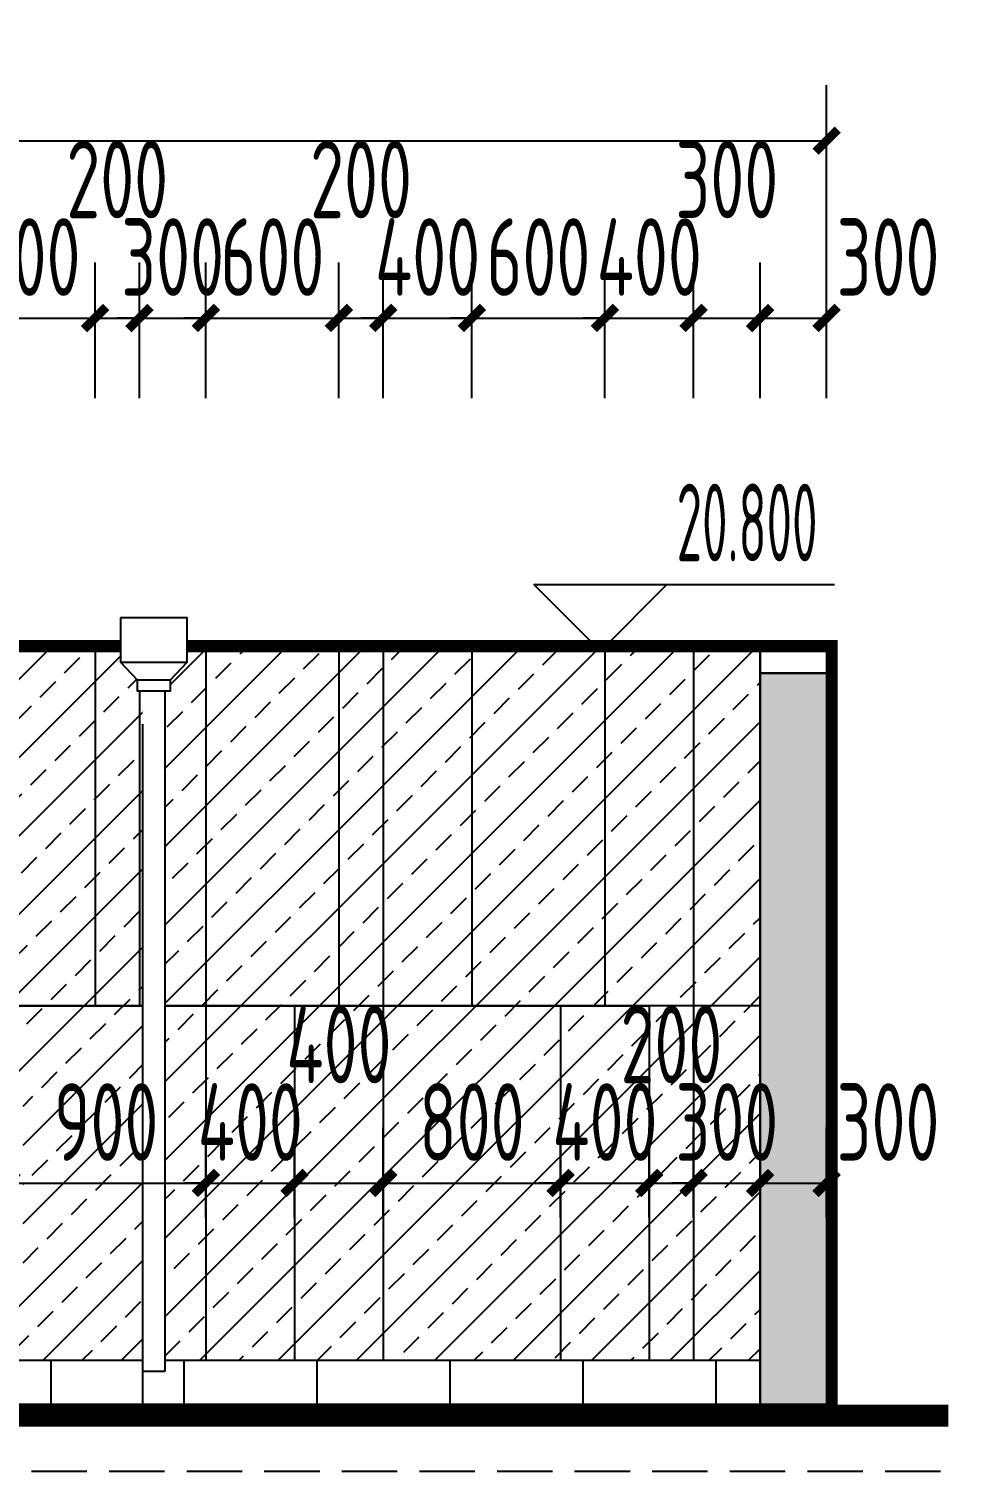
# Model space of a CAD drawing. Extents: x -863035 to 270371, y -8918 to 240488.
# Drawn here: x -236863 to -232589, y 50248 to 56756 of the extents above; entities that cross this region are included whole.
import ezdxf

# ---------------------------------------------------------------- set-up
doc = ezdxf.new("R2010")
doc.units = 0
doc.header["$LTSCALE"] = 1000
doc.header["$MEASUREMENT"] = 0
doc.linetypes.add('109-34 轴网$0$L1$0$$AUDIT_BAD_LTYPE1', pattern=[0])
doc.linetypes.add('DASH', pattern=[0.35, 0.25, -0.1])
for name, color, linetype in [('01-标注_尺寸', 124, 'Continuous'), ('01-标注_标高', 200, 'Continuous'), ('02-TEXT_标注', 130, 'Continuous'), ('05-填充_156', 156, 'Continuous'), ('05-填充_18', 18, 'Continuous'), ('A-C_窗', 140, 'Continuous'), ('E-墙面分格', 146, 'Continuous'), ('E-立面轮廓', 241, 'Continuous'), ('E_STRM', 7, 'Continuous')]:
    doc.layers.add(name, color=color, linetype=linetype)
doc.styles.add('_TCH_DIM', font='ROS1', dxfattribs={"width": 0.75, "bigfont": 'JD'})
doc.styles.add('_TCH_DIM_T3', font='ROS1', dxfattribs={"width": 0.75, "bigfont": 'JD'})
doc.dimstyles.new('_TCH_ARCH&&100', dxfattribs={"dimtxt": 350, "dimasz": 100, "dimexe": 250, "dimexo": 300, "dimgap": 100, "dimtad": 1, "dimdec": 0, "dimzin": 0, "dimdsep": 46, "dimtxsty": '_TCH_DIM_T3', "dimblk": 'ARCHTICK', "dimcen": 0.09, "dimclrt": 7, "dimazin": 2, "dimtfac": 1, "dimtdec": 0, "dimtix": 1, "dimtmove": 2, "dimatfit": 3, "dimfxl": 0, "dimtolj": 1, "dimtzin": 0, "dimarcsym": 0})

# ---------------------------------------------------------------- blocks, each defined once
blk = doc.blocks.new('_ArchTick')
at = {"color": 0, "linetype": 'ByBlock', "const_width": 0.4}
blk.add_lwpolyline([(-0.5, -0.5), (0.5, 0.5)], dxfattribs=at)
blk = doc.blocks.new('*D970')
at = {"layer": '01-标注_尺寸', "color": 0, "lineweight": -2, "transparency": 16777216}
for p, q in [((-237164.1, 55089.9), (-237164.1, 55701.2)), ((-236564.1, 55089.9), (-236564.1, 55701.2)), ((-237164.1, 55451.2), (-237264.1, 55451.2)), ((-237164.1, 55451.2), (-236564.1, 55451.2)), ((-236564.1, 55451.2), (-236464.1, 55451.2))]:
    blk.add_line(p, q, dxfattribs=at)
at = {"layer": 'Defpoints', "color": 0, "transparency": 16777216}
for p in [(-236564.1, 55451.2), (-237164.1, 54789.9), (-236564.1, 54789.9)]:
    blk.add_point(p, dxfattribs=at)
at = {"layer": '01-标注_尺寸', "color": 0, "lineweight": -2, "transparency": 16777216, "xscale": 100, "yscale": 100, "zscale": 100}
blk.add_blockref('_ArchTick', (-237164.1, 55451.2), dxfattribs=at)
at = {"layer": '01-标注_尺寸', "color": 0, "lineweight": -2, "transparency": 16777216, "xscale": 100, "yscale": 100, "zscale": 100, "rotation": 180}
blk.add_blockref('_ArchTick', (-236564.1, 55451.2), dxfattribs=at)
at = {"layer": '01-标注_尺寸', "color": 7, "transparency": 16777216, "insert": (-236864.1, 55726.2), "char_height": 350, "attachment_point": 5, "style": '_TCH_DIM_T3'}
blk.add_mtext('\\A1;600', dxfattribs=at)
blk = doc.blocks.new('*D971')
at = {"layer": '01-标注_尺寸', "color": 0, "lineweight": -2, "transparency": 16777216}
for p, q in [((-236564.1, 55089.9), (-236564.1, 55701.2)), ((-236364.1, 55089.9), (-236364.1, 55701.2)), ((-236564.1, 55451.2), (-236364.1, 55451.2))]:
    blk.add_line(p, q, dxfattribs=at)
at = {"layer": 'Defpoints', "color": 0, "transparency": 16777216}
for p in [(-236364.1, 55451.2), (-236564.1, 54789.9), (-236364.1, 54789.9)]:
    blk.add_point(p, dxfattribs=at)
at = {"layer": '01-标注_尺寸', "color": 0, "lineweight": -2, "transparency": 16777216, "xscale": 100, "yscale": 100, "zscale": 100, "rotation": 180}
blk.add_blockref('_ArchTick', (-236564.1, 55451.2), dxfattribs=at)
at = {"layer": '01-标注_尺寸', "color": 0, "lineweight": -2, "transparency": 16777216, "xscale": 100, "yscale": 100, "zscale": 100}
blk.add_blockref('_ArchTick', (-236364.1, 55451.2), dxfattribs=at)
at = {"layer": '01-标注_尺寸', "color": 7, "transparency": 16777216, "insert": (-236464.1, 56076.2), "char_height": 350, "attachment_point": 5, "style": '_TCH_DIM_T3'}
blk.add_mtext('\\A1;200', dxfattribs=at)
blk = doc.blocks.new('*D972')
at = {"layer": '01-标注_尺寸', "color": 0, "lineweight": -2, "transparency": 16777216}
for p, q in [((-236364.1, 55089.9), (-236364.1, 55701.2)), ((-236064.1, 55089.9), (-236064.1, 55701.2)), ((-236364.1, 55451.2), (-236464.1, 55451.2)), ((-236364.1, 55451.2), (-236064.1, 55451.2)), ((-236064.1, 55451.2), (-235964.1, 55451.2))]:
    blk.add_line(p, q, dxfattribs=at)
at = {"layer": 'Defpoints', "color": 0, "transparency": 16777216}
for p in [(-236064.1, 55451.2), (-236364.1, 54789.9), (-236064.1, 54789.9)]:
    blk.add_point(p, dxfattribs=at)
at = {"layer": '01-标注_尺寸', "color": 0, "lineweight": -2, "transparency": 16777216, "xscale": 100, "yscale": 100, "zscale": 100}
blk.add_blockref('_ArchTick', (-236364.1, 55451.2), dxfattribs=at)
at = {"layer": '01-标注_尺寸', "color": 0, "lineweight": -2, "transparency": 16777216, "xscale": 100, "yscale": 100, "zscale": 100, "rotation": 180}
blk.add_blockref('_ArchTick', (-236064.1, 55451.2), dxfattribs=at)
at = {"layer": '01-标注_尺寸', "color": 7, "transparency": 16777216, "insert": (-236214.1, 55726.2), "char_height": 350, "attachment_point": 5, "style": '_TCH_DIM_T3'}
blk.add_mtext('\\A1;300', dxfattribs=at)
blk = doc.blocks.new('*D973')
at = {"layer": '01-标注_尺寸', "color": 0, "lineweight": -2, "transparency": 16777216}
for p, q in [((-236064.1, 55089.9), (-236064.1, 55701.2)), ((-235464.1, 55089.9), (-235464.1, 55701.2)), ((-236064.1, 55451.2), (-236164.1, 55451.2)), ((-236064.1, 55451.2), (-235464.1, 55451.2)), ((-235464.1, 55451.2), (-235364.1, 55451.2))]:
    blk.add_line(p, q, dxfattribs=at)
at = {"layer": 'Defpoints', "color": 0, "transparency": 16777216}
for p in [(-235464.1, 55451.2), (-236064.1, 54789.9), (-235464.1, 54789.9)]:
    blk.add_point(p, dxfattribs=at)
at = {"layer": '01-标注_尺寸', "color": 0, "lineweight": -2, "transparency": 16777216, "xscale": 100, "yscale": 100, "zscale": 100}
blk.add_blockref('_ArchTick', (-236064.1, 55451.2), dxfattribs=at)
at = {"layer": '01-标注_尺寸', "color": 0, "lineweight": -2, "transparency": 16777216, "xscale": 100, "yscale": 100, "zscale": 100, "rotation": 180}
blk.add_blockref('_ArchTick', (-235464.1, 55451.2), dxfattribs=at)
at = {"layer": '01-标注_尺寸', "color": 7, "transparency": 16777216, "insert": (-235764.1, 55726.2), "char_height": 350, "attachment_point": 5, "style": '_TCH_DIM_T3'}
blk.add_mtext('\\A1;600', dxfattribs=at)
blk = doc.blocks.new('*D974')
at = {"layer": '01-标注_尺寸', "color": 0, "lineweight": -2, "transparency": 16777216}
for p, q in [((-235464.1, 55089.9), (-235464.1, 55701.2)), ((-235264.1, 55089.9), (-235264.1, 55701.2)), ((-235464.1, 55451.2), (-235264.1, 55451.2))]:
    blk.add_line(p, q, dxfattribs=at)
at = {"layer": 'Defpoints', "color": 0, "transparency": 16777216}
for p in [(-235264.1, 55451.2), (-235464.1, 54789.9), (-235264.1, 54789.9)]:
    blk.add_point(p, dxfattribs=at)
at = {"layer": '01-标注_尺寸', "color": 0, "lineweight": -2, "transparency": 16777216, "xscale": 100, "yscale": 100, "zscale": 100, "rotation": 180}
blk.add_blockref('_ArchTick', (-235464.1, 55451.2), dxfattribs=at)
at = {"layer": '01-标注_尺寸', "color": 0, "lineweight": -2, "transparency": 16777216, "xscale": 100, "yscale": 100, "zscale": 100}
blk.add_blockref('_ArchTick', (-235264.1, 55451.2), dxfattribs=at)
at = {"layer": '01-标注_尺寸', "color": 7, "transparency": 16777216, "insert": (-235364.1, 56076.2), "char_height": 350, "attachment_point": 5, "style": '_TCH_DIM_T3'}
blk.add_mtext('\\A1;200', dxfattribs=at)
blk = doc.blocks.new('*D975')
at = {"layer": '01-标注_尺寸', "color": 0, "lineweight": -2, "transparency": 16777216}
for p, q in [((-235264.1, 55089.9), (-235264.1, 55701.2)), ((-234864.1, 55089.9), (-234864.1, 55701.2)), ((-235264.1, 55451.2), (-235364.1, 55451.2)), ((-235264.1, 55451.2), (-234864.1, 55451.2)), ((-234864.1, 55451.2), (-234764.1, 55451.2))]:
    blk.add_line(p, q, dxfattribs=at)
at = {"layer": 'Defpoints', "color": 0, "transparency": 16777216}
for p in [(-234864.1, 55451.2), (-235264.1, 54789.9), (-234864.1, 54789.9)]:
    blk.add_point(p, dxfattribs=at)
at = {"layer": '01-标注_尺寸', "color": 0, "lineweight": -2, "transparency": 16777216, "xscale": 100, "yscale": 100, "zscale": 100}
blk.add_blockref('_ArchTick', (-235264.1, 55451.2), dxfattribs=at)
at = {"layer": '01-标注_尺寸', "color": 0, "lineweight": -2, "transparency": 16777216, "xscale": 100, "yscale": 100, "zscale": 100, "rotation": 180}
blk.add_blockref('_ArchTick', (-234864.1, 55451.2), dxfattribs=at)
at = {"layer": '01-标注_尺寸', "color": 7, "transparency": 16777216, "insert": (-235064.1, 55726.2), "char_height": 350, "attachment_point": 5, "style": '_TCH_DIM_T3'}
blk.add_mtext('\\A1;400', dxfattribs=at)
blk = doc.blocks.new('*D976')
at = {"layer": '01-标注_尺寸', "color": 0, "lineweight": -2, "transparency": 16777216}
for p, q in [((-234864.1, 55089.9), (-234864.1, 55701.2)), ((-234264.1, 55089.9), (-234264.1, 55701.2)), ((-234864.1, 55451.2), (-234964.1, 55451.2)), ((-234864.1, 55451.2), (-234264.1, 55451.2)), ((-234264.1, 55451.2), (-234164.1, 55451.2))]:
    blk.add_line(p, q, dxfattribs=at)
at = {"layer": 'Defpoints', "color": 0, "transparency": 16777216}
for p in [(-234264.1, 55451.2), (-234864.1, 54789.9), (-234264.1, 54789.9)]:
    blk.add_point(p, dxfattribs=at)
at = {"layer": '01-标注_尺寸', "color": 0, "lineweight": -2, "transparency": 16777216, "xscale": 100, "yscale": 100, "zscale": 100}
blk.add_blockref('_ArchTick', (-234864.1, 55451.2), dxfattribs=at)
at = {"layer": '01-标注_尺寸', "color": 0, "lineweight": -2, "transparency": 16777216, "xscale": 100, "yscale": 100, "zscale": 100, "rotation": 180}
blk.add_blockref('_ArchTick', (-234264.1, 55451.2), dxfattribs=at)
at = {"layer": '01-标注_尺寸', "color": 7, "transparency": 16777216, "insert": (-234564.1, 55726.2), "char_height": 350, "attachment_point": 5, "style": '_TCH_DIM_T3'}
blk.add_mtext('\\A1;600', dxfattribs=at)
blk = doc.blocks.new('*D977')
at = {"layer": '01-标注_尺寸', "color": 0, "lineweight": -2, "transparency": 16777216}
for p, q in [((-234264.1, 55089.9), (-234264.1, 55701.2)), ((-233864.1, 55089.9), (-233864.1, 55701.2)), ((-234264.1, 55451.2), (-234364.1, 55451.2)), ((-234264.1, 55451.2), (-233864.1, 55451.2)), ((-233864.1, 55451.2), (-233764.1, 55451.2))]:
    blk.add_line(p, q, dxfattribs=at)
at = {"layer": 'Defpoints', "color": 0, "transparency": 16777216}
for p in [(-233864.1, 55451.2), (-234264.1, 54789.9), (-233864.1, 54789.9)]:
    blk.add_point(p, dxfattribs=at)
at = {"layer": '01-标注_尺寸', "color": 0, "lineweight": -2, "transparency": 16777216, "xscale": 100, "yscale": 100, "zscale": 100}
blk.add_blockref('_ArchTick', (-234264.1, 55451.2), dxfattribs=at)
at = {"layer": '01-标注_尺寸', "color": 0, "lineweight": -2, "transparency": 16777216, "xscale": 100, "yscale": 100, "zscale": 100, "rotation": 180}
blk.add_blockref('_ArchTick', (-233864.1, 55451.2), dxfattribs=at)
at = {"layer": '01-标注_尺寸', "color": 7, "transparency": 16777216, "insert": (-234064.1, 55726.2), "char_height": 350, "attachment_point": 5, "style": '_TCH_DIM_T3'}
blk.add_mtext('\\A1;400', dxfattribs=at)
blk = doc.blocks.new('*D978')
at = {"layer": '01-标注_尺寸', "color": 0, "lineweight": -2, "transparency": 16777216}
for p, q in [((-233864.1, 55089.9), (-233864.1, 55701.2)), ((-233564.1, 55089.9), (-233564.1, 55701.2)), ((-233864.1, 55451.2), (-233564.1, 55451.2))]:
    blk.add_line(p, q, dxfattribs=at)
at = {"layer": 'Defpoints', "color": 0, "transparency": 16777216}
for p in [(-233564.1, 55451.2), (-233864.1, 54789.9), (-233564.1, 54789.9)]:
    blk.add_point(p, dxfattribs=at)
at = {"layer": '01-标注_尺寸', "color": 0, "lineweight": -2, "transparency": 16777216, "xscale": 100, "yscale": 100, "zscale": 100, "rotation": 180}
blk.add_blockref('_ArchTick', (-233864.1, 55451.2), dxfattribs=at)
at = {"layer": '01-标注_尺寸', "color": 0, "lineweight": -2, "transparency": 16777216, "xscale": 100, "yscale": 100, "zscale": 100}
blk.add_blockref('_ArchTick', (-233564.1, 55451.2), dxfattribs=at)
at = {"layer": '01-标注_尺寸', "color": 7, "transparency": 16777216, "insert": (-233714.1, 56076.2), "char_height": 350, "attachment_point": 5, "style": '_TCH_DIM_T3'}
blk.add_mtext('\\A1;300', dxfattribs=at)
blk = doc.blocks.new('*D979')
at = {"layer": '01-标注_尺寸', "color": 0, "lineweight": -2, "transparency": 16777216}
for p, q in [((-233564.1, 55089.9), (-233564.1, 55701.2)), ((-233264.1, 55089.9), (-233264.1, 55701.2)), ((-233564.1, 55451.2), (-233264.1, 55451.2))]:
    blk.add_line(p, q, dxfattribs=at)
at = {"layer": 'Defpoints', "color": 0, "transparency": 16777216}
for p in [(-233264.1, 55451.2), (-233564.1, 54789.9), (-233264.1, 54789.9)]:
    blk.add_point(p, dxfattribs=at)
at = {"layer": '01-标注_尺寸', "color": 0, "lineweight": -2, "transparency": 16777216, "xscale": 100, "yscale": 100, "zscale": 100, "rotation": 180}
blk.add_blockref('_ArchTick', (-233564.1, 55451.2), dxfattribs=at)
at = {"layer": '01-标注_尺寸', "color": 0, "lineweight": -2, "transparency": 16777216, "xscale": 100, "yscale": 100, "zscale": 100}
blk.add_blockref('_ArchTick', (-233264.1, 55451.2), dxfattribs=at)
at = {"layer": '01-标注_尺寸', "color": 7, "transparency": 16777216, "insert": (-232986.9, 55726.2), "char_height": 350, "attachment_point": 5, "style": '_TCH_DIM_T3'}
blk.add_mtext('\\A1;300', dxfattribs=at)
blk = doc.blocks.new('*D980')
at = {"layer": '01-标注_尺寸', "color": 0, "lineweight": -2, "transparency": 16777216}
for p, q in [((-251664.1, 55576.2), (-251664.1, 56501.2)), ((-233264.1, 55576.2), (-233264.1, 56501.2)), ((-251664.1, 56251.2), (-233264.1, 56251.2))]:
    blk.add_line(p, q, dxfattribs=at)
at = {"layer": 'Defpoints', "color": 0, "transparency": 16777216}
for p in [(-233264.1, 56251.2), (-251664.1, 55276.2), (-233264.1, 55276.2)]:
    blk.add_point(p, dxfattribs=at)
at = {"layer": '01-标注_尺寸', "color": 0, "lineweight": -2, "transparency": 16777216, "xscale": 100, "yscale": 100, "zscale": 100, "rotation": 180}
blk.add_blockref('_ArchTick', (-251664.1, 56251.2), dxfattribs=at)
at = {"layer": '01-标注_尺寸', "color": 0, "lineweight": -2, "transparency": 16777216, "xscale": 100, "yscale": 100, "zscale": 100}
blk.add_blockref('_ArchTick', (-233264.1, 56251.2), dxfattribs=at)
at = {"layer": '01-标注_尺寸', "color": 7, "transparency": 16777216, "insert": (-242464.1, 56526.2), "char_height": 350, "attachment_point": 5, "style": '_TCH_DIM_T3'}
blk.add_mtext('\\A1;18400', dxfattribs=at)
blk = doc.blocks.new('*D1214')
at = {"layer": '01-标注_尺寸', "color": 0, "lineweight": -2, "transparency": 16777216}
for p, q in [((-236964.1, 51393.3), (-236964.1, 51798.5)), ((-236064.1, 51393.3), (-236064.1, 51798.5)), ((-236964.1, 51548.5), (-236064.1, 51548.5))]:
    blk.add_line(p, q, dxfattribs=at)
at = {"layer": 'Defpoints', "color": 0, "transparency": 16777216}
for p in [(-236064.1, 51548.5), (-236964.1, 51093.3), (-236064.1, 51093.3)]:
    blk.add_point(p, dxfattribs=at)
at = {"layer": '01-标注_尺寸', "color": 0, "lineweight": -2, "transparency": 16777216, "xscale": 100, "yscale": 100, "zscale": 100, "rotation": 180}
blk.add_blockref('_ArchTick', (-236964.1, 51548.5), dxfattribs=at)
at = {"layer": '01-标注_尺寸', "color": 0, "lineweight": -2, "transparency": 16777216, "xscale": 100, "yscale": 100, "zscale": 100}
blk.add_blockref('_ArchTick', (-236064.1, 51548.5), dxfattribs=at)
at = {"layer": '01-标注_尺寸', "color": 7, "transparency": 16777216, "insert": (-236514.1, 51823.5), "char_height": 350, "attachment_point": 5, "style": '_TCH_DIM_T3'}
blk.add_mtext('\\A1;900', dxfattribs=at)
blk = doc.blocks.new('*D1215')
at = {"layer": '01-标注_尺寸', "color": 0, "lineweight": -2, "transparency": 16777216}
for p, q in [((-236064.1, 51393.3), (-236064.1, 51798.5)), ((-235664.1, 51393.3), (-235664.1, 51798.5)), ((-236064.1, 51548.5), (-236164.1, 51548.5)), ((-236064.1, 51548.5), (-235664.1, 51548.5)), ((-235664.1, 51548.5), (-235564.1, 51548.5))]:
    blk.add_line(p, q, dxfattribs=at)
at = {"layer": 'Defpoints', "color": 0, "transparency": 16777216}
for p in [(-235664.1, 51548.5), (-236064.1, 51093.3), (-235664.1, 51093.3)]:
    blk.add_point(p, dxfattribs=at)
at = {"layer": '01-标注_尺寸', "color": 0, "lineweight": -2, "transparency": 16777216, "xscale": 100, "yscale": 100, "zscale": 100}
blk.add_blockref('_ArchTick', (-236064.1, 51548.5), dxfattribs=at)
at = {"layer": '01-标注_尺寸', "color": 0, "lineweight": -2, "transparency": 16777216, "xscale": 100, "yscale": 100, "zscale": 100, "rotation": 180}
blk.add_blockref('_ArchTick', (-235664.1, 51548.5), dxfattribs=at)
at = {"layer": '01-标注_尺寸', "color": 7, "transparency": 16777216, "insert": (-235864.1, 51823.5), "char_height": 350, "attachment_point": 5, "style": '_TCH_DIM_T3'}
blk.add_mtext('\\A1;400', dxfattribs=at)
blk = doc.blocks.new('*D1216')
at = {"layer": '01-标注_尺寸', "color": 0, "lineweight": -2, "transparency": 16777216}
for p, q in [((-235664.1, 51393.3), (-235664.1, 51798.5)), ((-235264.1, 51393.3), (-235264.1, 51798.5)), ((-235664.1, 51548.5), (-235264.1, 51548.5))]:
    blk.add_line(p, q, dxfattribs=at)
at = {"layer": 'Defpoints', "color": 0, "transparency": 16777216}
for p in [(-235264.1, 51548.5), (-235664.1, 51093.3), (-235264.1, 51093.3)]:
    blk.add_point(p, dxfattribs=at)
at = {"layer": '01-标注_尺寸', "color": 0, "lineweight": -2, "transparency": 16777216, "xscale": 100, "yscale": 100, "zscale": 100, "rotation": 180}
blk.add_blockref('_ArchTick', (-235664.1, 51548.5), dxfattribs=at)
at = {"layer": '01-标注_尺寸', "color": 0, "lineweight": -2, "transparency": 16777216, "xscale": 100, "yscale": 100, "zscale": 100}
blk.add_blockref('_ArchTick', (-235264.1, 51548.5), dxfattribs=at)
at = {"layer": '01-标注_尺寸', "color": 7, "transparency": 16777216, "insert": (-235464.1, 52173.5), "char_height": 350, "attachment_point": 5, "style": '_TCH_DIM_T3'}
blk.add_mtext('\\A1;400', dxfattribs=at)
blk = doc.blocks.new('*D1217')
at = {"layer": '01-标注_尺寸', "color": 0, "lineweight": -2, "transparency": 16777216}
for p, q in [((-235264.1, 51393.3), (-235264.1, 51798.5)), ((-234464.1, 51393.3), (-234464.1, 51798.5)), ((-235264.1, 51548.5), (-234464.1, 51548.5))]:
    blk.add_line(p, q, dxfattribs=at)
at = {"layer": 'Defpoints', "color": 0, "transparency": 16777216}
for p in [(-234464.1, 51548.5), (-235264.1, 51093.3), (-234464.1, 51093.3)]:
    blk.add_point(p, dxfattribs=at)
at = {"layer": '01-标注_尺寸', "color": 0, "lineweight": -2, "transparency": 16777216, "xscale": 100, "yscale": 100, "zscale": 100, "rotation": 180}
blk.add_blockref('_ArchTick', (-235264.1, 51548.5), dxfattribs=at)
at = {"layer": '01-标注_尺寸', "color": 0, "lineweight": -2, "transparency": 16777216, "xscale": 100, "yscale": 100, "zscale": 100}
blk.add_blockref('_ArchTick', (-234464.1, 51548.5), dxfattribs=at)
at = {"layer": '01-标注_尺寸', "color": 7, "transparency": 16777216, "insert": (-234864.1, 51823.5), "char_height": 350, "attachment_point": 5, "style": '_TCH_DIM_T3'}
blk.add_mtext('\\A1;800', dxfattribs=at)
blk = doc.blocks.new('*D1218')
at = {"layer": '01-标注_尺寸', "color": 0, "lineweight": -2, "transparency": 16777216}
for p, q in [((-234464.1, 51393.3), (-234464.1, 51798.5)), ((-234064.1, 51393.3), (-234064.1, 51798.5)), ((-234464.1, 51548.5), (-234564.1, 51548.5)), ((-234464.1, 51548.5), (-234064.1, 51548.5)), ((-234064.1, 51548.5), (-233964.1, 51548.5))]:
    blk.add_line(p, q, dxfattribs=at)
at = {"layer": 'Defpoints', "color": 0, "transparency": 16777216}
for p in [(-234064.1, 51548.5), (-234464.1, 51093.3), (-234064.1, 51093.3)]:
    blk.add_point(p, dxfattribs=at)
at = {"layer": '01-标注_尺寸', "color": 0, "lineweight": -2, "transparency": 16777216, "xscale": 100, "yscale": 100, "zscale": 100}
blk.add_blockref('_ArchTick', (-234464.1, 51548.5), dxfattribs=at)
at = {"layer": '01-标注_尺寸', "color": 0, "lineweight": -2, "transparency": 16777216, "xscale": 100, "yscale": 100, "zscale": 100, "rotation": 180}
blk.add_blockref('_ArchTick', (-234064.1, 51548.5), dxfattribs=at)
at = {"layer": '01-标注_尺寸', "color": 7, "transparency": 16777216, "insert": (-234264.1, 51823.5), "char_height": 350, "attachment_point": 5, "style": '_TCH_DIM_T3'}
blk.add_mtext('\\A1;400', dxfattribs=at)
blk = doc.blocks.new('*D1219')
at = {"layer": '01-标注_尺寸', "color": 0, "lineweight": -2, "transparency": 16777216}
for p, q in [((-234064.1, 51393.3), (-234064.1, 51798.5)), ((-233864.1, 51393.3), (-233864.1, 51798.5)), ((-234064.1, 51548.5), (-233864.1, 51548.5))]:
    blk.add_line(p, q, dxfattribs=at)
at = {"layer": 'Defpoints', "color": 0, "transparency": 16777216}
for p in [(-233864.1, 51548.5), (-234064.1, 51093.3), (-233864.1, 51093.3)]:
    blk.add_point(p, dxfattribs=at)
at = {"layer": '01-标注_尺寸', "color": 0, "lineweight": -2, "transparency": 16777216, "xscale": 100, "yscale": 100, "zscale": 100, "rotation": 180}
blk.add_blockref('_ArchTick', (-234064.1, 51548.5), dxfattribs=at)
at = {"layer": '01-标注_尺寸', "color": 0, "lineweight": -2, "transparency": 16777216, "xscale": 100, "yscale": 100, "zscale": 100}
blk.add_blockref('_ArchTick', (-233864.1, 51548.5), dxfattribs=at)
at = {"layer": '01-标注_尺寸', "color": 7, "transparency": 16777216, "insert": (-233964.1, 52173.5), "char_height": 350, "attachment_point": 5, "style": '_TCH_DIM_T3'}
blk.add_mtext('\\A1;200', dxfattribs=at)
blk = doc.blocks.new('*D1220')
at = {"layer": '01-标注_尺寸', "color": 0, "lineweight": -2, "transparency": 16777216}
for p, q in [((-233864.1, 51393.3), (-233864.1, 51798.5)), ((-233564.1, 51393.3), (-233564.1, 51798.5)), ((-233864.1, 51548.5), (-233964.1, 51548.5)), ((-233864.1, 51548.5), (-233564.1, 51548.5)), ((-233564.1, 51548.5), (-233464.1, 51548.5))]:
    blk.add_line(p, q, dxfattribs=at)
at = {"layer": 'Defpoints', "color": 0, "transparency": 16777216}
for p in [(-233564.1, 51548.5), (-233864.1, 51093.3), (-233564.1, 51093.3)]:
    blk.add_point(p, dxfattribs=at)
at = {"layer": '01-标注_尺寸', "color": 0, "lineweight": -2, "transparency": 16777216, "xscale": 100, "yscale": 100, "zscale": 100}
blk.add_blockref('_ArchTick', (-233864.1, 51548.5), dxfattribs=at)
at = {"layer": '01-标注_尺寸', "color": 0, "lineweight": -2, "transparency": 16777216, "xscale": 100, "yscale": 100, "zscale": 100, "rotation": 180}
blk.add_blockref('_ArchTick', (-233564.1, 51548.5), dxfattribs=at)
at = {"layer": '01-标注_尺寸', "color": 7, "transparency": 16777216, "insert": (-233714.1, 51823.5), "char_height": 350, "attachment_point": 5, "style": '_TCH_DIM_T3'}
blk.add_mtext('\\A1;300', dxfattribs=at)
blk = doc.blocks.new('*D1221')
at = {"layer": '01-标注_尺寸', "color": 0, "lineweight": -2, "transparency": 16777216}
for p, q in [((-233564.1, 51393.3), (-233564.1, 51798.5)), ((-233264.1, 51393.3), (-233264.1, 51798.5)), ((-233564.1, 51548.5), (-233264.1, 51548.5))]:
    blk.add_line(p, q, dxfattribs=at)
at = {"layer": 'Defpoints', "color": 0, "transparency": 16777216}
for p in [(-233264.1, 51548.5), (-233564.1, 51093.3), (-233264.1, 51093.3)]:
    blk.add_point(p, dxfattribs=at)
at = {"layer": '01-标注_尺寸', "color": 0, "lineweight": -2, "transparency": 16777216, "xscale": 100, "yscale": 100, "zscale": 100, "rotation": 180}
blk.add_blockref('_ArchTick', (-233564.1, 51548.5), dxfattribs=at)
at = {"layer": '01-标注_尺寸', "color": 0, "lineweight": -2, "transparency": 16777216, "xscale": 100, "yscale": 100, "zscale": 100}
blk.add_blockref('_ArchTick', (-233264.1, 51548.5), dxfattribs=at)
at = {"layer": '01-标注_尺寸', "color": 7, "transparency": 16777216, "insert": (-232986.9, 51823.5), "char_height": 350, "attachment_point": 5, "style": '_TCH_DIM_T3'}
blk.add_mtext('\\A1;300', dxfattribs=at)
blk = doc.blocks.new('_RAINH')
blk.add_lwpolyline([(-150, 0), (-150, -200), (150, -200), (150, 0)], close=True)
for points in [[(-150, -200), (-75, -280), (75, -280), (150, -200)], [(-75, -280), (-75, -330), (75, -330), (75, -280)]]:
    blk.add_lwpolyline(points)

msp = doc.modelspace()

# ---------------------------------------------------------------- hatches: boundary and pattern name
at = {"layer": '05-填充_156'}
h = msp.add_hatch(dxfattribs=at)
h.set_pattern_fill('天然石材', color=256, scale=50)
h.set_pattern_definition([(45, (-212572.6, -197261.78), (-176.77677, 176.77677), []), (45, (-212485.67, -197351.54), (-176.77677, 176.77677), [98.68425, -56.391])])
h.paths.add_polyline_path([(-233564.1, 53948.5), (-237964.1, 53948.5), (-237964.1, 50748.5), (-233564.1, 50748.5)])
h.paths.add_polyline_path([(-237638.9, 51148.5), (-237638.9, 51898.5), (-236888.9, 51898.5), (-236888.9, 51148.5)])
at = {"layer": '05-填充_18'}
h = msp.add_hatch(color=256, dxfattribs=at)
h.dxf.hatch_style = 1
h.paths.add_polyline_path([(-233564.1, 53848.5), (-233264.1, 53848.5), (-233264.1, 50548.5), (-233564.1, 50548.5)])

# ---------------------------------------------------------------- linework, layer by layer
at = {"layer": '01-标注_标高'}
for p, q in [((-234284.5, 53948.5), (-234584.5, 54248.5)), ((-234584.5, 54248.5), (-233227.9, 54248.5)), ((-234284.5, 53948.5), (-233984.5, 54248.5))]:
    msp.add_line(p, q, dxfattribs=at)
at = {"layer": 'A-C_窗', "linetype": '109-34 轴网$0$L1$0$$AUDIT_BAD_LTYPE1'}
msp.add_line((-237964.1, 50748.5), (-233564.1, 50748.5), dxfattribs=at)
at = {"layer": 'A-C_窗', "linetype": 'DASH'}
msp.add_line((-252250.6, 50248.5), (-232715, 50248.5), dxfattribs=at)
at = {"layer": 'A-C_窗'}
for points in [[(-237964.1, 53948.5), (-233564.1, 53948.5), (-233564.1, 50548.5), (-237964.1, 50548.5)], [(-233264.1, 53848.5), (-233564.1, 53848.5), (-233564.1, 53948.5), (-233264.1, 53948.5)], [(-233564.1, 53848.5), (-233264.1, 53848.5), (-233264.1, 50548.5), (-233564.1, 50548.5)]]:
    msp.add_lwpolyline(points, close=True, dxfattribs=at)
at = {"layer": 'E-墙面分格'}
for p, q in [((-236564.1, 53948.5), (-236564.1, 52348.5)), ((-236364.1, 53948.5), (-236364.1, 52348.5)), ((-236064.1, 53948.5), (-236064.1, 50748.5)), ((-235464.1, 53948.5), (-235464.1, 52348.5)), ((-235264.1, 53948.5), (-235264.1, 52348.5)), ((-234864.1, 53948.5), (-234864.1, 52348.5)), ((-234264.1, 53948.5), (-234264.1, 52348.5)), ((-233864.1, 53948.5), (-233864.1, 52348.5)), ((-235664.1, 52348.5), (-235664.1, 50748.5)), ((-235264.1, 52348.5), (-235264.1, 50748.5)), ((-234464.1, 52348.5), (-234464.1, 50748.5)), ((-234064.1, 52348.5), (-234064.1, 50748.5)), ((-233864.1, 52348.5), (-233864.1, 50748.5)), ((-236764.1, 50748.5), (-236764.1, 50548.5)), ((-236164.1, 50748.5), (-236164.1, 50548.5)), ((-235564.3, 50748.5), (-235564.3, 50548.5)), ((-234964.3, 50748.5), (-234964.3, 50548.5)), ((-234364.3, 50748.5), (-234364.3, 50548.5)), ((-233764.3, 50748.5), (-233764.3, 50548.5))]:
    msp.add_line(p, q, dxfattribs=at)
for points in [[(-233564.1, 52348.5), (-251364.1, 52348.5)], [(-237964.1, 52348.5), (-234064.1, 52348.5)]]:
    msp.add_lwpolyline(points, dxfattribs=at)
at = {"layer": 'E-立面轮廓'}
for points, const_width in [([(-237939.1, 53973.5), (-233239.1, 53973.5), (-233239.1, 50523.5)], 50), ([(-252250.6, 50498.5), (-232715, 50498.5)], 100)]:
    msp.add_lwpolyline(points, dxfattribs=dict(at, const_width=const_width))

# ---------------------------------------------------------------- texts
at = {"layer": '02-TEXT_标注', "style": '_TCH_DIM', "width": 0.5625}
msp.add_text('20.800', height=350, dxfattribs=at).set_placement((-233940.4, 54353.5))

# ---------------------------------------------------------------- dimensions: what is measured, and where the dimension line sits
at = {"layer": '01-标注_尺寸'}
for p1, p2, distance, picture, middle in [((-251664.1, 55276.2), (-233264.1, 55276.2), 975, '*D980', (-242464.1, 56526.2)), ((-237164.1, 54789.9), (-236564.1, 54789.9), 661.3, '*D970', (-236864.1, 55726.2)), ((-236364.1, 54789.9), (-236064.1, 54789.9), 661.3, '*D972', (-236214.1, 55726.2)), ((-236064.1, 54789.9), (-235464.1, 54789.9), 661.3, '*D973', (-235764.1, 55726.2)), ((-235264.1, 54789.9), (-234864.1, 54789.9), 661.3, '*D975', (-235064.1, 55726.2)), ((-234864.1, 54789.9), (-234264.1, 54789.9), 661.3, '*D976', (-234564.1, 55726.2)), ((-234264.1, 54789.9), (-233864.1, 54789.9), 661.3, '*D977', (-234064.1, 55726.2)), ((-235264.1, 51093.3), (-234464.1, 51093.3), 455.2, '*D1217', (-234864.1, 51823.5)), ((-234464.1, 51093.3), (-234064.1, 51093.3), 455.2, '*D1218', (-234264.1, 51823.5)), ((-233864.1, 51093.3), (-233564.1, 51093.3), 455.2, '*D1220', (-233714.1, 51823.5))]:
    dim = msp.add_aligned_dim(p1=p1, p2=p2, distance=distance, dimstyle='_TCH_ARCH&&100', dxfattribs=at)
    dim.commit()
    dim.dimension.update_dxf_attribs({"geometry": picture, "text_midpoint": middle})
for base, p1, p2, picture, middle in [((-236364.1, 55451.2), (-236564.1, 54789.9), (-236364.1, 54789.9), '*D971', (-236464.1, 56076.2)), ((-235264.1, 55451.2), (-235464.1, 54789.9), (-235264.1, 54789.9), '*D974', (-235364.1, 56076.2)), ((-233564.1, 55451.2), (-233864.1, 54789.9), (-233564.1, 54789.9), '*D978', (-233714.1, 56076.2)), ((-233264.1, 55451.2), (-233564.1, 54789.9), (-233264.1, 54789.9), '*D979', (-232986.9, 55726.2)), ((-235264.1, 51548.5), (-235664.1, 51093.3), (-235264.1, 51093.3), '*D1216', (-235464.1, 52173.5)), ((-233864.1, 51548.5), (-234064.1, 51093.3), (-233864.1, 51093.3), '*D1219', (-233964.1, 52173.5)), ((-233264.1, 51548.5), (-233564.1, 51093.3), (-233264.1, 51093.3), '*D1221', (-232986.9, 51823.5))]:
    dim = msp.add_linear_dim(base=base, p1=p1, p2=p2, angle=0, dimstyle='_TCH_ARCH&&100', dxfattribs=at)
    dim.commit()
    dim.dimension.update_dxf_attribs({"geometry": picture, "text_midpoint": middle, "dimtype": 161})

# ---------------------------------------------------------------- next in the draw order: wipeouts: each hides what was drawn before it
msp.add_wipeout([(-236249.3, 53768.5), (-236249.3, 50698.5), (-236349.3, 50698.5), (-236349.3, 53768.5), (-236374.3, 53768.5), (-236374.3, 53818.5), (-236449.3, 53898.5), (-236449.3, 54098.5), (-236149.3, 54098.5), (-236149.3, 53898.5), (-236224.3, 53818.5), (-236224.3, 53768.5)]).dxf.layer = 'E_STRM'

# ---------------------------------------------------------------- next in the draw order: linework, layer by layer
at = {"layer": 'E_STRM'}
for p, q in [((-236249.3, 53768.5), (-236249.3, 50698.5)), ((-236349.3, 50548.5), (-236349.3, 53618.5)), ((-236249.3, 50698.5), (-236349.3, 50698.5))]:
    msp.add_line(p, q, dxfattribs=at)

# ---------------------------------------------------------------- next in the draw order: block references
msp.add_blockref('_RAINH', (-236299.3, 54098.5), dxfattribs=at)

# ---------------------------------------------------------------- next in the draw order: dimensions: what is measured, and where the dimension line sits
at = {"layer": '01-标注_尺寸'}
for p1, p2, picture, middle in [((-236964.1, 51093.3), (-236064.1, 51093.3), '*D1214', (-236514.1, 51823.5)), ((-236064.1, 51093.3), (-235664.1, 51093.3), '*D1215', (-235864.1, 51823.5))]:
    dim = msp.add_aligned_dim(p1=p1, p2=p2, distance=455.2, dimstyle='_TCH_ARCH&&100', dxfattribs=at)
    dim.commit()
    dim.dimension.update_dxf_attribs({"geometry": picture, "text_midpoint": middle})

doc.saveas('drawing.dxf')
